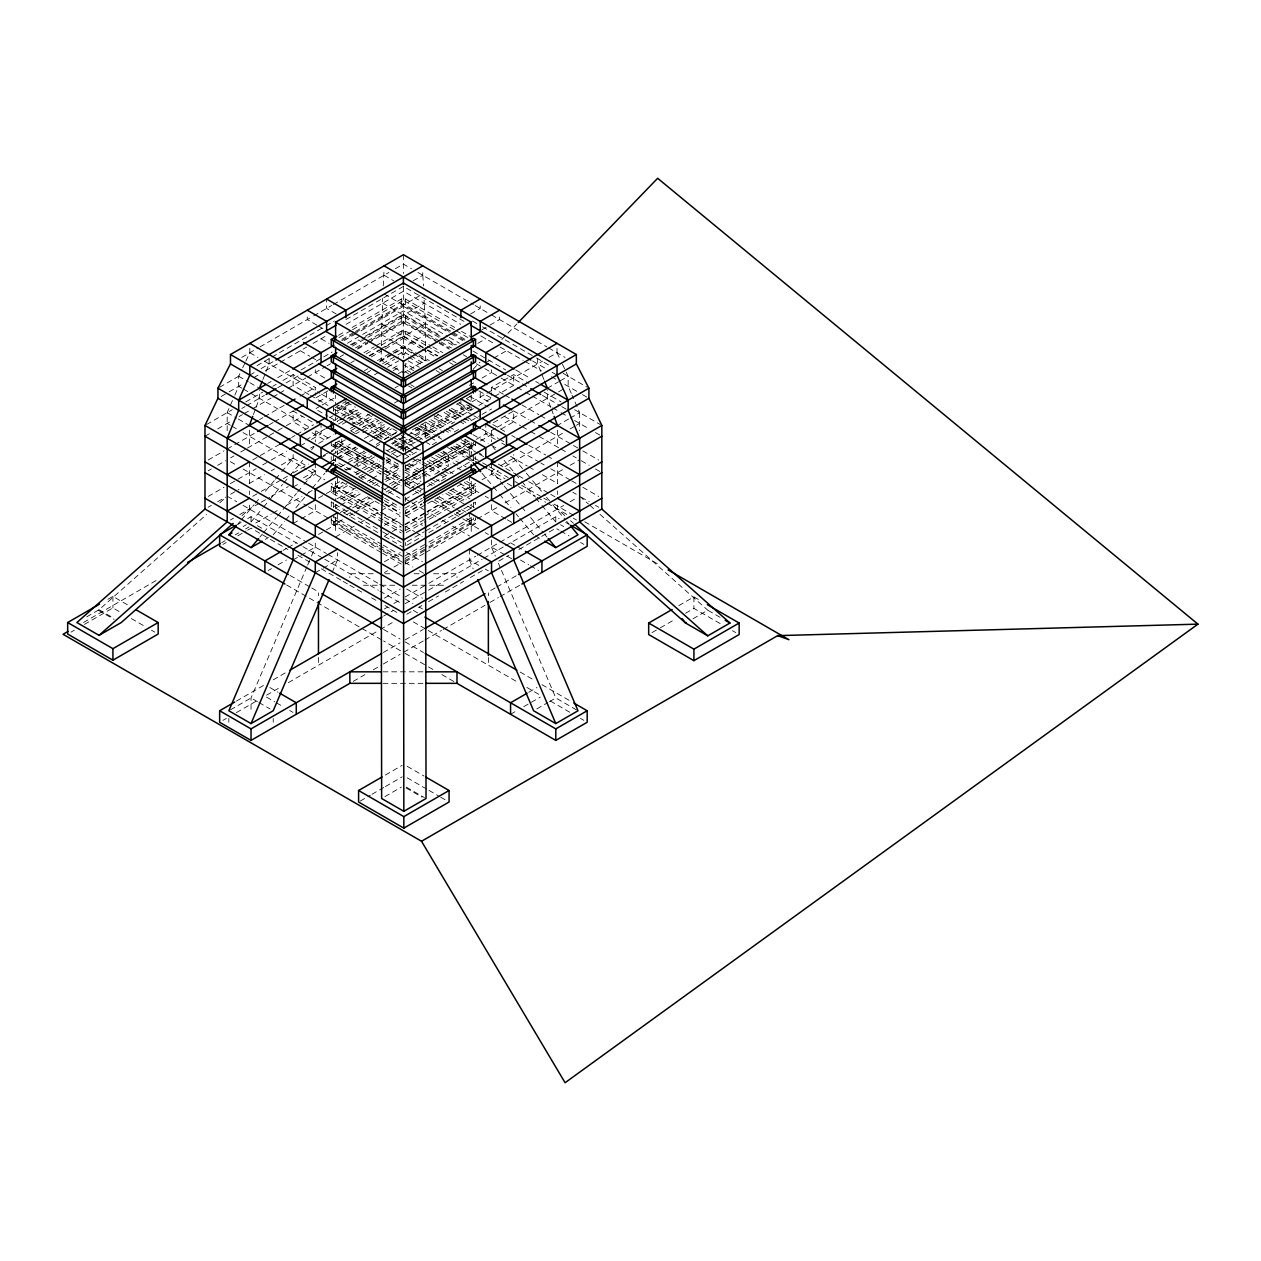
<?xml version="1.0" encoding="UTF-8"?>
<svg xmlns="http://www.w3.org/2000/svg" width="1261" height="1261" viewBox="0 0 1261 1261"><rect width="100%" height="100%" fill="white"/><g stroke="black" fill="none" stroke-linecap="round" stroke-linejoin="round"><path stroke-width="0.75" stroke-dasharray="5 3.75" d="M380.917 437.599L381.074 422.451M403.094 450.413L403.252 435.25M425.288 437.599L425.446 422.451M381.232 345.467L382.682 298.148M383.234 285.963L384.069 269.618M253.398 414.585L255.4 409.163M256.078 407.35L259.419 398.303L259.419 389.901M262.887 379.545L269.145 363.925L269.145 354.53M306.88 566.851L251.034 697.963L251.034 709.47M307.652 565.054L310.71 557.882M311.483 556.085L315.297 547.101L315.297 539.913M332.132 572.478L337.491 559.916L337.491 552.728M227.185 430.742L227.185 412.631L234.073 396.852M234.845 395.103L238.676 386.323L238.676 376.251L241.86 369.536M242.648 367.865L245.044 362.821M245.832 361.15L249.82 352.765L249.82 343.37M237.667 524.292L240.189 521.282M241.434 519.784L254.044 504.747M255.305 503.249L260.349 497.244M265.393 491.223L274.204 480.709M275.465 479.212L280.509 473.19M281.77 471.693L293.119 458.169L293.119 454.575M251.034 521.991L262.367 508.467M263.628 506.969L268.672 500.964M269.933 499.451L282.527 484.429M283.788 482.931L288.832 476.91M290.093 475.413L302.703 460.375M311.514 449.862L314.036 446.851M259.845 537.091L262.367 534.097M263.628 532.583L276.238 517.562M277.499 516.064L296.398 493.524M297.659 492.011L302.703 486.005M303.964 484.508L315.297 470.968L312.129 469.139M273.211 534.806L284.56 521.282M285.821 519.784L289.604 515.276M295.894 507.757L304.721 497.244M305.982 495.731L311.026 489.725M312.287 488.228L324.881 473.19M473.143 369.205L479.968 362.143M501.846 339.508L516.868 323.951M86.725 616.85L99.052 609.741L206.568 514.488M219.824 502.745L225.719 497.528M242.017 515.56L249.379 509.034L249.379 503.643M241.749 357.415L258.269 347.894M259.955 346.917L312.113 316.795M313.721 315.865L331.69 305.493M333.377 304.516L388.908 272.455M395.355 268.735L403.41 264.085L411.48 268.735M219.524 387.3L242.002 374.328M256.992 365.674L270.327 357.982M271.982 357.021L324.376 326.772M326.047 325.811L334.37 321.003M249.82 375.1L254.643 372.31M261.09 368.59L274.22 361.009M345.955 319.585L403.41 286.42L465.719 322.375M413.088 280.825L422.75 275.245L422.75 269.618M221.132 396.458L227.516 392.77M229.108 391.856L242.002 384.4M253.666 377.669L258.663 374.785M265.33 370.939L278.649 363.247M280.32 362.285L306.691 347.059M313.075 343.37L326.047 335.883M346.034 324.345L403.41 291.212L460.801 324.345M338.515 335.3L345.293 331.391M352.087 327.466L403.41 297.832L454.748 327.466M338.988 337.538L350.857 330.681M352.544 329.704L405.585 299.093L405.585 305.067L357.635 332.746M341.904 339.319L353.774 332.463M355.476 331.485L403.41 303.806L451.359 331.485M267.742 383.407L271.083 381.484M277.735 377.638L291.07 369.946M341.794 340.659L353.443 333.929M355.113 332.967L422.561 294.034M344.08 340.565L355.949 333.724M206.583 424.531L232.26 409.715M245.785 401.896L262.682 392.139M272.833 386.292L276.206 384.337M282.968 380.428L293.119 374.58L315.297 387.379L315.297 390.973M301.032 369.993L322.059 357.856M323.746 356.879L332.21 352.008M347.421 343.228L360.945 335.41M362.632 334.433L403.41 310.9L447.576 336.388M350.385 344.852L358.865 339.966M365.643 336.041L403.41 314.241L441.192 336.041M241.86 408.438L245.06 406.594M246.652 405.664L264.416 395.418M277.735 387.726L284.403 383.88M286.074 382.918L299.393 375.226M351.787 344.978L360.11 340.171M361.781 339.209L424.153 303.192L424.153 294.79M352.544 346.113L366.116 338.279M367.818 337.302L405.585 315.486L405.585 321.46L369.505 342.298M340.218 356.705L343.607 354.751M355.476 347.894L365.643 342.015M367.345 341.037L403.41 320.215L439.49 341.037M204.991 436.227L211.344 432.57M217.68 428.913L232.26 420.496M239.023 416.587L242.396 414.633M244.098 413.655L250.86 409.762M252.547 408.785L271.131 398.05M272.833 397.073L277.893 394.141M279.595 393.164L286.357 389.255M288.044 388.293L305.792 378.032M307.385 377.118L325.448 366.699M327.135 365.722L330.508 363.767M357.557 348.146L369.394 341.321M371.081 340.344L403.41 321.681L449.263 348.146M357.635 349.139L367.818 343.276M363.956 352.702L374.123 346.838M375.825 345.861L403.41 329.925L431.01 345.861M350.857 362.758L354.246 360.804M366.116 353.963L379.687 346.129M381.374 345.151L405.585 331.17L405.585 337.144L383.076 350.148M369.032 355.744L379.214 349.864M380.901 348.887L403.41 335.899L425.934 348.887M259.514 419.598L262.903 417.643M264.589 416.666L284.876 404.954M300.086 396.175L315.297 387.379M369.615 356.028L383.123 348.225M384.826 347.248L425.603 323.699L424.153 303.192M371.207 356.989L381.374 351.125M377.512 360.614L391.083 352.781M392.77 351.803L403.41 345.656L417.454 353.758M208.175 460.029L224.017 450.871M227.185 449.042L256.141 432.334M269.444 424.642L273.038 422.561M274.52 421.71L293.324 410.85M327.986 390.847L315.297 398.177L315.297 392.77M379.75 360.961L391.588 354.12M393.274 353.159L425.603 334.48M364.413 370.671L367.818 368.716M379.687 361.86L393.243 354.042M394.945 353.048L405.585 346.917L405.585 352.891L396.632 358.045M367.345 372.468L370.734 370.513M382.603 363.657L396.159 355.823M397.861 354.845L403.41 351.63L408.974 354.845M318.56 401.755L326.615 397.105L326.615 387.71M470.542 314.005L480.22 308.425L480.22 302.782M384.763 364.902L394.945 359.038M208.175 470.81L211.344 468.982M217.68 465.309L225.609 460.738M230.574 457.869L233.947 455.915M240.709 452.021L245.785 449.089M247.471 448.112L267.758 436.401M269.444 435.423L276.206 431.514M277.893 430.553L284.655 426.644M286.357 425.666L302.624 416.272M320.373 406.026L315.297 408.958L327.986 416.272M322.059 405.049L335.584 397.247M374.47 374.801L379.545 371.869M387.568 367.235L398.665 360.819M392.77 368.401L399.548 364.492M393.243 370.639L400.021 366.73M335.127 407.666L345.293 401.786M349.155 402.07L333.424 411.149L333.424 406.657M398.334 373.682L403.41 370.734M252.752 459.902L279.8 444.282M291.638 437.457L295.011 435.502M296.713 434.525L313.611 424.768M337.491 410.976L349.329 404.15M329.83 417.58L333.062 415.72M334.669 414.79L345.955 408.265L345.955 398.87M481.828 329.83L488.275 326.11M489.883 325.165L499.561 319.585L499.561 313.957M333.424 420.906L340.218 416.997M341.904 416.02L355.476 408.186M337.286 421.174L342.377 418.242M344.08 417.265L357.635 409.431M394.945 387.899L398.334 385.945M208.175 496.424L224.017 487.282M230.353 483.609L256.141 468.729M262.682 464.946L269.444 461.053M271.131 460.076L286.562 451.17M305.792 440.057L325.448 428.724M340.659 419.929L357.777 410.046M300.307 445.858L305.099 443.1M311.467 439.411L321.051 433.879L321.051 423.806M477.809 343.37L485.784 338.768M338.515 423.948L345.293 420.023M346.996 419.046L360.551 411.212M342.377 424.216L347.469 421.284M349.155 420.307L362.727 412.473M208.175 507.206L211.344 505.377M217.68 501.72L225.609 497.149M230.574 494.28L239.023 489.394M249.158 483.546L264.369 474.751M271.131 470.857L274.52 468.903M281.282 464.994L296.288 456.34M310.553 448.096L313.721 446.268M318.686 443.399L333.897 434.619M350.794 424.862L369.394 414.128M350.385 428.441L355.476 425.509M357.162 424.516L372.421 415.704M394.472 402.984L399.548 400.052M350.857 430.663L357.635 426.754M359.338 425.777L372.893 417.943M331.265 440.972L331.265 445.448L341.904 439.301M355.476 431.483L360.551 428.535M362.254 427.558L375.825 419.724M333.424 446.709L345.766 439.585M355.949 433.705L359.338 431.751M361.024 430.773L377.985 420.985M252.752 496.298L259.514 492.405M261.2 491.427L281.487 479.716M283.189 478.739L291.638 473.852M293.324 472.875L308.535 464.095M323.226 455.615L329.562 451.958M331.154 451.044L345.94 442.501M362.853 432.744L381.437 422.009M321.051 457.838L327.434 454.149M329.026 453.219L341.794 445.858L341.794 439.143M485.784 362.727L492.168 359.038M493.76 358.108L506.528 350.747M333.424 453.881L350.385 444.093M367.345 434.304L384.29 424.516M337.286 454.149L350.857 446.315M364.413 438.481L371.207 434.572M372.893 433.595L386.465 425.761M331.265 461.1L333.424 459.855L379.687 486.557M336.829 457.885L355.476 447.119M372.421 437.331L389.381 427.542M230.353 520.021L233.521 518.192M239.858 514.535L259.514 503.186M261.2 502.209L269.665 497.323M271.351 496.345L288.249 486.588M303.475 477.809L318.466 469.139M332.731 460.911L335.899 459.083M337.491 458.169L356.091 447.434M376.377 435.723L389.885 427.905M338.988 459.146L357.635 448.38M369.505 441.523L372.893 439.569M374.596 438.592L391.541 428.803M293.119 487.109L299.456 483.436M305.792 479.779L315.297 474.294L315.297 463.512M469.344 385.362L475.681 381.705M482.017 378.032L491.538 372.547L491.538 368.953M348.682 459.839L363.956 451.044M384.29 439.285L397.861 431.451M107.894 599.322L112.923 596.421L128.007 605.138M237.809 524.324L241.119 522.417M247.723 518.602L251.034 516.695L301.3 545.714M364.461 451.202L357.746 455.079L357.746 466.57L374.517 456.908M376.188 444.424L382.887 440.562M384.558 439.585L397.972 431.845M340.691 466.964L366.116 452.289M376.282 446.41L379.687 444.455M243.105 526.578L246.273 524.749M353.774 462.882L369.032 454.07M412.363 429.78L419.141 425.871M420.843 424.894L425.934 421.946M434.399 417.06L441.192 413.135M456.45 404.324L459.839 402.369M466.617 398.46L471.709 395.528M345.766 470.006L349.155 468.052M355.949 464.143L371.207 455.331M391.541 443.573L405.585 435.471L403.41 434.225M83.525 622.477L156.884 580.123M221.715 542.687L225.136 540.733M235.366 534.822L238.786 532.851M245.611 528.911L249.016 526.94M255.841 523L271.194 514.125M272.912 513.148L279.721 509.208M286.546 505.267L301.915 496.393M308.74 492.452L312.145 490.482M347.973 469.801L351.393 467.831M353.096 466.854L371.853 456.009M392.329 444.187L405.979 436.306M407.681 435.329L421.332 427.447M491.538 390.973L491.538 387.379L513.716 374.58L528.926 383.36M71.026 632.124L74.383 630.185M84.44 624.384L112.923 607.928L121.292 612.767M222.945 544.405L226.255 542.498M237.809 535.83L246.068 531.054M247.723 530.109L251.034 528.201L287.886 549.481M394.614 445.291L403 440.452L413.056 446.268M387.3 450.744L393.747 447.024M395.355 446.095L408.485 438.513M415.247 434.619L465.719 405.475M472.166 401.755L485.28 394.173M486.982 393.196L542.514 361.135M548.961 357.415L557.015 352.765L557.015 347.122M413.592 437.204L401.25 444.329L401.25 449.152M415.279 436.227L471.236 403.914M382.603 522.18L331.265 492.547L331.265 486.573L340.218 481.403M355.476 472.591L360.551 469.659M362.254 468.682L377.512 459.871M391.083 452.037L396.159 449.105M397.861 448.128L403.41 444.912L412.363 450.082M412.363 440.404L403.41 445.574L394.472 440.404M414.065 439.427L470.006 407.13M333.424 487.818L342.377 482.648M355.949 474.83L362.727 470.905M364.413 469.927L379.687 461.116M391.541 454.259L398.334 450.35M400.021 449.373L405.585 446.158M318.466 498.079L324.818 494.422M326.394 493.508L337.491 487.109L337.491 476.327M403.41 449.058L415.279 442.201M416.981 441.224L473.395 408.643M478.849 405.49L491.538 398.177L491.538 392.77M494.706 396.332L513.716 385.362L513.716 374.58M331.265 492.547L346.996 483.467M358.865 476.611L365.643 472.702M367.345 471.709L384.29 461.92M385.992 460.943L389.381 458.988M408.974 448.349L405.585 450.303L393.243 443.178M425.934 438.56L431.01 435.612M451.359 423.869L454.748 421.915M347.469 485.69L333.424 493.792L333.424 485.312L383.076 513.984M361.024 477.856L367.818 473.947M369.505 472.97L384.763 464.158M386.465 463.181L394.945 458.279M396.632 457.302L403.41 453.393L410.203 457.302M265.283 539.377L268.467 537.549M293.119 523.504L299.456 519.847M301.032 518.933L315.297 510.689L315.297 503.502M404.576 458.957L420.433 449.814M470.92 420.843L480.441 415.358M482.017 414.443L491.538 408.958M331.265 506.623L331.265 502.146L333.424 500.885L333.424 509.365M336.829 498.93L355.476 488.165M367.345 481.308L370.734 479.353M372.421 478.376L380.901 473.49M382.603 472.497L397.861 463.701M432.239 444.676L439.017 440.751M454.275 431.94L461.069 428.031M340.691 499.198L355.949 490.403M369.505 482.569L376.282 478.644M386.465 472.78L403.41 462.992M333.424 506.859L336.829 504.904M343.607 500.995L358.865 492.184M372.421 484.35L375.825 482.396M385.992 476.516L399.548 468.682M405.112 466.302L420.37 457.507M335.599 505.125L335.599 508.12L338.988 506.165M340.691 505.172L361.024 493.429M374.596 485.595L377.985 483.641M384.763 479.732L400.021 470.92M420.843 459.729L405.585 468.54L405.585 464.726M385.866 481.497L400.226 473.206M405.08 470.4L420.071 461.747M547.416 388.215L558.576 381.768M560.183 380.854L568.159 376.251L561.003 361.15M340.218 512.533L345.293 509.586M346.996 508.609L367.345 496.866M389.381 484.145L399.548 478.266M344.08 512.801L350.857 508.877M352.544 507.899L369.505 498.111M384.763 489.3L389.854 486.368M391.541 485.39L403.41 478.534L415.279 485.39M405.112 477.651L423.759 466.885M425.461 465.908L467.847 441.429M283.063 550.442L286.357 548.535M288.012 547.573L296.272 542.813M403 481.198L448.238 455.079L448.238 466.57L431.483 456.908M405.585 479.889L424.232 469.108M425.934 468.13L470.006 442.69M393.842 486.967L400.226 483.278M420.071 471.819L403.41 481.434L337.002 443.1M421.741 470.857L469.833 443.1M476.217 439.411L495.778 428.11M497.449 427.148L556.984 392.77M558.576 391.856L564.96 388.167M331.265 517.688L331.265 523.662L340.218 518.507M346.996 514.583L350.385 512.628M357.162 508.719L372.421 499.908M385.992 492.074L389.381 490.119M391.083 489.142L399.548 484.24M342.377 519.753L333.424 524.923L333.424 516.443L381.374 544.121M349.155 515.844L352.544 513.873M354.246 512.896L374.596 501.153M388.152 493.319L391.541 491.364M393.243 490.387L400.021 486.462M403.41 484.602L420.37 474.814M422.072 473.837L473.395 444.203M318.466 534.491L324.818 530.834M326.394 529.919L337.491 523.504L337.491 512.723M474.104 444.644L469.344 447.387L469.344 454.575M480.441 440.972L494.706 432.744M501.043 429.087L513.716 421.757L513.716 410.976L491.538 423.791L505.062 431.593M420.843 477.052L405.585 485.863L405.585 477.288L417.454 484.145M422.53 476.075L475.57 445.448L475.57 440.972M268.199 570.524L271.493 568.616M278.098 564.802L286.357 560.042M409.699 488.827L419.755 483.026M434.84 474.309L446.567 467.547M293.119 559.916L299.456 556.243M301.032 555.329L315.297 547.101M335.599 536.95L354.246 526.168M361.024 522.259L364.413 520.304M366.116 519.327L379.687 511.493L331.154 483.436M381.374 510.516L394.945 502.682M405.112 499.277L425.461 487.534M427.148 486.557L473.395 459.855M441.192 480.945L447.97 477.036M405.112 508.088L422.072 498.3M422.53 500.522L405.585 510.311L405.585 516.285L425.934 504.542M384.4 525.364L400.241 516.206M405.112 513.4L422.009 503.643M568.553 419.046L557.457 425.446L557.457 447.214M570.13 418.132L579.65 412.631L571.99 395.103M405.112 514.062L422.072 504.274M427.621 503.565L442.879 494.753M449.673 490.844L464.931 482.033M315.297 572.715L321.634 569.058M323.226 568.144L337.491 559.916M494.706 469.139L491.538 470.968L502.871 484.508M501.043 465.482L513.716 458.169L513.716 454.575M384.4 536.146L390.737 532.489M392.329 531.575L400.241 527.003M405.112 524.198L425.398 512.486M475.681 483.436L427.085 511.509L440.72 519.327M482.017 479.779L498.3 470.385M505.062 466.491L563.793 432.57M570.13 428.913L574.89 426.171M576.482 425.256L579.65 423.428M405.112 524.749L425.461 513.006M427.148 512.013L473.395 485.312L473.395 493.792L459.367 485.69M422.53 517.183L405.585 526.972L405.585 532.946L422.53 523.157M424.232 516.206L475.57 486.573L475.57 492.547L424.232 522.18M405.112 530.723L425.461 518.98M427.148 518.003L473.395 491.301M407.271 541.568L424.232 531.779M425.934 530.802L471.709 504.368M473.395 503.391L475.57 502.146L475.57 506.623M406.814 545.319L422.072 536.508M428.85 532.583L473.395 506.859M384.4 561.76L400.241 552.617M405.112 555.865L427.148 543.144M428.85 542.167L471.236 517.688L473.395 518.949L425.934 546.344M424.232 547.337L405.585 558.103L405.585 564.077L424.232 553.311M384.4 572.557L387.568 570.713M393.905 567.056L400.241 563.399M405.112 560.593L427.085 547.904M428.772 546.927L475.681 519.847M477.273 518.933L498.3 506.796M505.062 502.887L563.793 468.982M570.13 465.309L579.65 459.824M405.112 561.839L427.148 549.118M428.85 548.141L473.395 522.417M425.934 552.334L475.57 523.662L475.57 517.688M384.4 598.171L400.241 589.013M384.4 608.953L387.568 607.124M393.905 603.467L400.241 599.81M405.112 597.005L427.085 584.316M428.772 583.339L475.681 556.243M477.273 555.329L498.3 543.192M499.986 542.214L563.793 505.377M570.13 501.72L576.482 498.063M236.406 701.1L264.889 684.644M273.259 679.821L286.657 672.081M383.596 616.109L393.511 610.387M405.096 603.704L426.849 591.141M428.535 590.18L482.096 559.238M483.767 558.276L503.864 546.675M505.535 545.714L555.802 516.695L559.112 518.602M230.416 709.848L251.034 697.963L257.37 701.62M222.992 720.346L226.349 718.407M236.406 712.607L256.519 700.99M266.56 695.189L278.287 688.427M288.328 682.627L378.647 630.484M380.286 629.523L393.511 621.894M406.767 614.249L411.78 611.349M418.479 607.471L421.836 605.548M428.535 601.67L438.576 595.886M445.275 592.008L463.685 581.384M470.385 577.506L485.453 568.821M498.836 561.082L508.892 555.281M518.933 549.481L555.802 528.201L559.112 530.109M383.328 652.504L400.068 642.842M405.065 639.957L423.239 629.46M495.069 587.989L488.37 591.866L488.37 595.728M496.739 587.027L516.837 575.426M353.19 681.413L364.918 674.635M373.288 669.812L381.657 664.973M383.328 664.011L400.068 654.349M423.239 640.966L403.41 652.41L383.596 640.966M424.894 640.021L441.492 630.421M443.163 629.46L485.028 605.296M490.04 602.395L498.41 597.572M500.097 596.595L520.178 584.994M385.409 775.026L402.164 765.348M528.722 692.273L536.981 687.513M678.828 605.611L693.913 596.91L700.612 600.772M360.268 801.05L370.324 795.234M371.995 794.272L383.722 787.495M385.409 786.533L402.164 776.855M510.563 714.278L517.168 710.463M523.772 706.649L540.291 697.112M652.016 632.596L658.715 628.735M660.401 627.757L675.486 619.056M685.527 613.256L693.913 608.417L720.725 623.896M384.936 796.605L401.361 787.132M536.792 708.934L547.889 702.535M549.465 701.62L555.802 697.963L576.403 709.848M692.998 618.757L707.768 610.214L720.457 617.543M373.224 573.739L349.849 573.739L349.849 577.57M384.904 573.739L392.707 573.739M414.128 573.739L421.931 573.739M433.611 573.739L456.986 573.739L456.986 577.57M363.483 585.246L396.6 585.246M412.189 585.246L445.306 585.246M382.966 671.829L423.869 671.829M382.966 683.336L423.869 683.336M417.927 272.455L473.458 304.516M475.145 305.493L489.883 314.005M491.506 314.935L546.88 346.917M548.567 347.894L565.07 357.415M472.465 321.003L480.788 325.811M482.459 326.772L534.837 357.021M536.508 357.982L549.828 365.674M563.163 373.366L587.295 387.3M384.069 275.245L393.747 280.825M532.615 361.009L545.745 368.59M552.192 372.31L557.015 375.1M480.788 335.883L493.76 343.37M500.144 347.059L523.189 360.362M524.844 361.324L541.505 370.939M551.498 376.708L556.495 379.593M564.818 384.4L580.927 393.7M582.519 394.614L588.903 398.303M461.526 331.391L471.709 337.254M454.275 329.704L401.25 299.093L401.25 305.067L449.2 332.746M455.978 330.681L467.847 337.538M453.062 332.463L464.931 339.319M384.274 294.034L465.041 340.659M515.765 369.946L529.1 377.638M535.752 381.484L539.093 383.407M450.886 333.724L462.755 340.565M449.263 337.365L459.414 343.228M472.938 351.031L486.462 358.833M488.149 359.811L505.787 369.993M544.153 392.139L561.05 401.896M574.575 409.715L600.252 424.531M447.97 339.966L456.45 344.852M382.682 303.192L441.728 337.286M443.399 338.247L455.048 344.978M507.442 375.226L520.761 382.918M522.432 383.88L529.1 387.726M542.419 395.418L560.183 405.664M561.775 406.594L568.159 410.282M439.017 337.302L401.25 315.486L401.25 321.46L437.331 342.298M440.72 338.279L454.275 346.113M441.192 342.015L451.359 347.894M463.228 354.751L466.617 356.705M476.311 363.767L483.073 367.676M484.776 368.638L499.451 377.118M501.043 378.032L513.716 385.362M517.105 387.316L523.867 391.209M525.553 392.187L530.629 395.119M532.315 396.096L550.915 406.83M552.602 407.807L559.364 411.716M561.05 412.678L567.813 416.587M574.575 420.496L589.155 428.913M595.491 432.57L601.828 436.227M439.017 343.276L449.2 349.139M432.712 346.838L442.879 352.702M425.461 345.151L401.25 331.17L401.25 337.144L420.37 348.178M427.148 346.129L440.72 353.963M452.589 360.804L455.978 362.758M427.621 349.864L437.803 355.744M449.673 362.601L453.062 364.555M381.232 323.699L425.398 349.202M427.085 350.18L437.22 356.028M491.538 387.379L503.36 394.22M505.062 395.197L510.122 398.129M521.959 404.954L538.857 414.711M540.559 415.689L547.321 419.598M422.072 349.171L435.628 356.989M419.141 354.735L429.323 360.614M381.232 334.48L416.934 355.098M418.636 356.075L427.085 360.961M478.849 390.847L491.538 398.177M513.511 410.85L528.926 419.755M530.408 420.622L535.689 423.664M550.694 432.334L579.65 449.042M582.818 450.871L598.66 460.029M411.89 353.048L401.25 346.917L401.25 352.891L406.814 356.091M413.592 354.042L427.148 361.86M439.017 368.716L442.406 370.671M410.676 355.823L424.232 363.657M436.101 370.513L439.49 372.468M336.277 314.005L326.615 308.425L326.615 299.03M488.275 401.755L480.22 397.105L480.22 391.462M408.501 357.068L422.072 364.902M408.17 360.819L419.267 367.235M469.549 396.269L488.149 407.004M504.211 416.272L520.478 425.666M522.164 426.644L528.926 430.553M530.629 431.514L537.391 435.423M539.077 436.401L559.364 448.112M561.05 449.089L566.126 452.021M572.888 455.915L576.261 457.869M581.226 460.738L589.155 465.309M595.491 468.982L601.828 472.639M414.065 368.401L405.585 363.515L405.585 369.489L410.676 372.421M466.617 398.76L471.709 401.692M403.41 364.76L413.592 370.639M466.617 404.734L471.709 407.666M405.112 371.711L408.501 373.682M459.367 403.047L473.395 411.149M457.507 404.15L469.344 410.976M511.808 435.502L515.197 437.457M528.722 445.259L545.619 455.016M547.321 455.993L554.083 459.902M316.952 325.165L307.274 319.585L307.274 313.957M318.56 326.11L325.007 329.83M472.166 414.79L460.88 408.265L460.88 398.87M473.773 415.72L480.22 419.44M410.676 384.684L414.065 386.638M451.359 408.186L464.931 416.02M466.617 416.997L473.395 420.906M408.501 385.945L411.89 387.899M449.2 409.431L462.755 417.265M464.458 418.242L469.533 421.174M449.058 410.046L466.176 419.929M482.017 429.087L498.3 438.481M499.451 439.143L505.062 442.375M520.273 451.17L539.077 462.015M540.764 462.992L544.153 464.946M550.694 468.729L571.201 480.567M571.722 480.867L579.65 485.438M582.818 487.282L598.66 496.424M321.051 338.768L329.026 343.37M495.352 439.411L485.784 433.879L485.784 423.806M501.736 443.1L506.528 445.858M446.268 411.212L459.839 419.046M461.526 420.023L468.32 423.948M444.108 412.473L457.664 420.307M459.367 421.284L464.458 424.216M437.441 414.128L452.652 422.908M472.938 434.619L488.149 443.399M491.538 445.354L496.282 448.096M510.547 456.34L527.24 465.971M528.926 466.948L535.689 470.857M542.451 474.751L557.677 483.546M572.888 492.326L576.261 494.28M581.226 497.149L589.155 501.72M595.491 505.377L598.66 507.206M434.399 415.704L447.97 423.538M433.942 417.943L447.497 425.777M449.2 426.754L455.978 430.663M431.01 419.724L444.581 427.558M446.268 428.535L451.359 431.483M464.931 439.301L475.57 445.448M428.85 420.985L442.406 428.819M444.108 429.796L450.886 433.705M461.069 439.585L473.395 446.709L473.395 442.217M425.398 422.009L443.982 432.744M460.895 442.501L475.681 451.044M477.273 451.958L483.609 455.615M498.3 464.095L516.884 474.83M518.57 475.807L527.035 480.693M528.722 481.67L549.008 493.382M550.694 494.344L557.457 498.253M300.307 350.747L309.875 356.28M311.467 357.194L317.851 360.882M477.809 453.219L465.041 445.858L465.041 439.143M479.401 454.149L485.784 457.838M422.53 424.516L439.49 434.304M456.45 444.093L471.709 452.888M420.37 425.761L433.942 433.595M435.628 434.572L442.406 438.481M455.978 446.315L469.533 454.149M418.463 425.792L436.653 436.29M438.355 437.268L441.76 439.238M453.676 446.11L472.402 456.923M474.104 457.901L480.898 461.841M482.6 462.819L487.708 465.766M489.41 466.743L508.136 477.556M514.945 481.481L520.052 484.445M521.755 485.422L542.167 497.212M543.869 498.19L547.274 500.16M554.083 504.085L576.214 516.868M584.726 521.77L659.598 565.007M417.454 427.542L434.399 437.331M451.359 447.119L470.006 457.885M416.934 427.905L430.458 435.723M450.744 447.434L465.955 456.214M474.104 460.911L469.344 458.169L471.866 461.163M488.354 469.139L505.062 478.786M518.57 486.588L535.484 496.345M537.17 497.323L545.619 502.209M547.321 503.186L566.961 514.535M573.314 518.192L576.482 520.021M415.279 428.803L428.85 436.621M430.537 437.614L437.331 441.523M447.497 447.403L464.458 457.191M466.144 458.169L471.236 461.1M324.818 378.032L315.297 372.547L315.297 368.953M501.043 479.779L491.538 474.294L491.538 463.512M507.379 483.436L513.716 487.109M410.676 432.444L422.53 439.285M442.879 451.044L458.137 459.839M565.716 522.417L569.026 524.324M426.454 442.501L429.812 444.424M443.21 452.163L448.238 455.079M440.72 452.289L466.144 466.964M437.803 454.07L458.137 465.813M560.562 524.749L563.73 526.578M346.996 402.369L355.476 407.271M367.345 414.112L382.603 422.924M392.77 428.803L397.861 431.735M401.25 435.471L415.279 443.573M435.628 455.331L450.886 464.143M457.664 468.052L461.069 470.006M560.767 531.054L569.026 535.83M580.58 542.498L583.89 544.405M414.727 447.229L421.426 451.091M732.452 630.673L735.809 632.596M249.82 352.765L257.874 357.415M264.321 361.135L319.853 393.196M321.539 394.173L334.669 401.755M341.116 405.475L391.588 434.619M398.35 438.513L411.48 446.095M413.088 447.024L419.535 450.744M391.541 436.227L335.599 403.914L335.599 395.056M393.243 437.204L405.585 444.329L405.585 452.132L410.676 455.079M429.323 459.871L447.97 470.637M449.673 471.614L453.062 473.569M466.617 481.403L475.57 486.573M336.829 407.13L392.77 439.427M401.25 446.158L406.814 449.373M408.501 450.35L415.279 454.259M427.148 461.116L442.406 469.927M444.108 470.905L450.886 474.83M464.458 482.648L473.395 487.818M308.961 394.504L293.119 385.362L293.119 374.58M310.553 395.418L327.986 405.49M333.424 408.643L386.465 439.254M478.849 492.594L469.344 487.109L469.344 476.327M485.186 496.251L488.354 498.079M417.454 458.988L420.843 460.943M422.53 461.92L439.49 471.709M441.192 472.702L447.97 476.611M459.839 483.467L475.57 492.547M352.087 421.915L358.865 425.824M377.512 436.59L382.603 439.537M411.89 458.279L420.37 463.181M422.072 464.158L437.331 472.97M439.017 473.947L445.811 477.856M535.2 535.72L541.536 539.377M329.562 417.186L337.491 421.757M505.787 518.933L491.538 510.689L491.538 499.908M507.379 519.847L513.716 523.504M385.74 449.909L400.509 458.452M408.974 463.701L424.232 472.497M425.934 473.49L434.399 478.376M436.101 479.353L439.49 481.308M453.062 489.142L470.006 498.93M350.857 430.963L355.949 433.91M406.814 464.946L420.37 472.78M422.072 473.758L428.85 477.667M430.537 478.644L437.331 482.569M450.886 490.403L466.144 499.198M405.585 467.705L420.843 476.516M431.01 482.396L434.399 484.35M447.97 492.184L463.228 500.995M470.006 504.904L475.57 508.12M386.465 457.507L398.334 464.347M405.112 469.943L420.37 478.754M428.85 483.641L432.239 485.595M445.811 493.429L466.144 505.172M467.847 506.165L471.236 508.12L471.236 505.125M385.992 459.729L399.548 467.563M238.676 376.251L248.244 381.768M249.851 382.698L259.419 388.215M386.764 461.747L400.084 469.439M405.017 472.276L420.969 481.497M312.129 421.962L293.119 410.976L293.119 421.757L305.792 429.087M439.49 496.866L454.748 505.677M461.526 509.586L466.617 512.533M416.981 486.368L422.072 489.3M437.331 498.111L454.275 507.899M455.978 508.877L462.755 512.801M338.988 441.429L381.374 465.908M383.076 466.885L400.021 476.674M510.563 542.813L515.513 545.666M517.168 546.628L523.772 550.442M336.829 442.69L384.29 470.101M385.992 471.078L401.25 479.889M238.676 386.323L241.86 388.167M243.468 389.097L309.386 427.148M316.054 430.994L330.618 439.411M405.017 482.364L412.993 486.967M405.585 483.262L415.752 489.142M417.454 490.119L420.843 492.074M434.399 499.908L449.673 508.719M456.45 512.628L459.839 514.583M466.617 518.507L475.57 523.662M333.424 444.203L381.374 471.882M383.076 472.859L400.021 482.648M405.112 485.485L413.592 490.387M415.279 491.364L418.668 493.319M432.239 501.153L452.589 512.896M454.275 513.873L461.069 517.798M462.755 518.775L473.395 524.923L473.395 517.94M312.129 432.744L326.394 440.972M332.731 444.644L337.491 447.387L337.491 454.575M478.849 528.99L469.344 523.504L469.344 512.723M485.186 532.662L488.354 534.491M331.265 445.448L384.29 476.075M385.992 477.052L401.25 485.863M520.478 560.042L528.722 564.802M530.377 565.763L538.636 570.524M491.538 539.913L491.538 547.101L505.787 555.329M507.379 556.243L513.716 559.916M405.112 498.773L410.203 501.705M411.89 502.682L425.461 510.516M442.406 520.304L445.811 522.259M452.589 526.168L469.533 535.972M381.374 487.534L400.021 498.3M336.829 464.316L346.996 470.18M358.865 477.036L365.643 480.945M384.763 498.3L400.021 507.111M384.29 500.522L399.548 509.334M227.185 412.631L236.69 418.132M238.282 419.046L249.379 425.446L249.379 447.214M384.826 503.643L400.036 512.439M405.002 515.292L422.435 525.364M384.763 504.274L400.021 513.085M341.904 482.033L357.162 490.844M367.345 496.708L379.214 503.565M380.901 504.542L399.548 515.308M293.119 458.169L305.792 465.482M469.344 549.134L469.344 559.916L478.849 565.401M485.186 569.058L488.354 570.886M227.185 423.428L230.353 425.256M231.945 426.171L236.69 428.913M243.042 432.57L306.849 469.407M308.535 470.385L324.818 479.779M381.437 512.486L400.036 523.22M405.002 526.073L414.506 531.575M416.098 532.489L422.435 536.146M384.763 514.961L403.41 525.727M331.265 486.573L382.603 516.206M384.29 517.183L401.25 526.972M333.424 491.301L383.076 519.958M384.763 520.935L403.41 531.701M384.29 523.157L401.25 532.946M331.265 502.146L333.424 503.391M335.127 504.368L380.901 530.802M382.603 531.779L401.25 542.545M335.599 508.12L377.985 532.583M384.763 536.508L403.41 547.274M406.594 552.617L422.435 561.76M383.076 545.099L403.41 556.842M377.512 544.389L333.424 518.949L335.599 517.688L335.599 533.151M379.214 545.367L399.548 557.126M230.353 461.652L236.69 465.309M243.042 468.982L306.849 505.819M308.535 506.796L329.562 518.933M331.154 519.847L378.064 546.927M379.75 547.904L400.036 559.616M405.002 562.485L412.93 567.056M419.267 570.713L425.603 574.385M333.424 522.417L381.374 550.095M383.076 551.073L403.41 562.816M331.265 523.662L380.901 552.334M382.603 553.311L401.25 564.077M406.594 589.013L422.435 598.171M227.185 496.235L236.69 501.72M243.042 505.377L306.849 542.214M308.535 543.192L326.394 553.5M327.986 554.414L378.064 583.339M379.75 584.316L400.036 596.027M405.002 598.88L412.93 603.467M419.267 607.124L422.435 608.953M302.971 546.675L323.052 558.276M324.739 559.238L378.3 590.18M379.971 591.141L400.068 602.742M413.324 610.387L418.274 613.256M520.178 672.081L533.576 679.821M541.946 684.644L572.1 702.062M257.37 525.664L262.115 528.406M297.943 555.281L309.67 562.043M321.382 568.821L341.479 580.407M343.15 581.384L348.162 584.284M349.849 585.246L364.918 593.947M371.601 597.809L378.3 601.67M384.999 605.548L400.068 614.249M413.324 621.894L426.533 629.523M428.188 630.484L518.507 682.627M526.877 687.45L540.275 695.189M550.316 700.99L570.429 712.607M580.486 718.407L583.843 720.346M289.998 575.426L310.096 587.027M311.766 587.989L318.466 591.866L318.466 595.728M383.596 629.46L400.115 638.996M405.096 641.881L423.507 652.504M286.657 584.994L360.315 627.521M361.986 628.498L381.941 640.021M405.096 653.371L426.849 665.95M428.535 666.911L433.548 669.812M441.917 674.635L456.986 683.336M407.193 766.325L423.948 775.988M269.838 687.513L278.098 692.273M131.349 618.568L144.763 626.307M151.462 630.185L154.819 632.124M407.193 777.816L427.29 789.433M428.976 790.395L439.033 796.211M440.704 797.173L445.732 800.073M266.544 697.112L274.803 701.873M276.458 702.834L283.063 706.649M289.667 710.463L292.962 712.37M99.052 609.741L113.317 617.969M406.31 787.132L424.374 797.567M258.946 702.535L270.043 708.934M98.216 610.214L114.073 619.372M406.168 788.015L422.009 797.157M579.65 496.235L588.383 504.006M589.833 505.298L594.199 509.176M600.031 514.362L707.768 610.214M564.739 515.513L557.457 509.034L557.457 503.643M570.555 520.698L573.471 523.283M513.716 458.169L525.065 471.693M526.326 473.19L531.37 479.212M532.631 480.709L545.225 495.731M546.486 497.244L551.53 503.249M552.791 504.747L565.385 519.784M566.646 521.282L569.168 524.292M492.799 446.851L495.305 449.862M504.132 460.375L514.22 472.402M515.481 473.915L520.525 479.921M521.77 481.418L534.38 496.456M535.641 497.953L540.685 503.959M541.946 505.472L555.802 521.991M504.132 486.005L509.176 492.011M510.437 493.524L525.553 511.556M530.597 517.562L543.207 532.583M544.468 534.097L546.99 537.091M481.938 473.19L492.026 485.217M493.287 486.714L498.331 492.736M499.592 494.233L510.926 507.757M515.97 513.763L518.492 516.774M519.753 518.271L533.624 534.806M557.015 352.765L560.199 359.48M571.217 393.337L568.159 386.323L568.159 376.251M491.538 547.101L495.352 556.085M498.41 563.257L500.712 568.648M501.484 570.445L555.802 697.963M469.344 559.916L473.174 568.884M543.932 379.545L537.675 363.925L537.675 354.53M550.758 407.35L547.416 398.303L547.416 389.901M551.435 409.163L553.437 414.585M422.75 275.245L423.601 285.963M402.937 447.009L402.953 450.697M693.913 596.91L693.913 608.417M579.65 412.631L579.65 430.742M557.457 461.857L557.457 483.609M557.457 490.939L557.457 494.596M555.802 516.695L555.802 522.448M491.538 430.978L491.538 441.76M488.37 657.485L488.37 665.225M475.57 456.624L475.57 459.603M473.395 455.363L473.395 462.346M473.395 502.382L473.395 507.868M471.236 395.056L471.236 402.149M471.236 406.909L471.236 409.888M471.236 442.469L471.236 455.126M471.236 481.229L471.236 498.3M471.236 517.688L471.236 535.042M425.603 323.699L425.603 345.467M425.603 347.295L425.603 360.11L403.41 372.909L381.232 360.11L381.232 347.295M405.585 497.023L405.585 501.5M405.585 542.545L405.585 545.54M403.41 254.69L403.41 273.558M403.41 286.168L403.41 358.282M403.41 432.239L403.41 451.548M403 430.868L403 440.452M335.599 409.888L335.599 415.153M335.599 416.902L335.599 420.402M335.599 442.469L335.599 453.188M335.599 458.106L335.599 461.1M335.599 481.229L335.599 500.223M333.424 455.363L333.424 462.346M331.265 456.624L331.265 459.603M318.466 657.485L318.466 665.225M315.297 430.978L315.297 441.76M273.211 718.439L273.211 722.269M251.034 516.695L251.034 522.448M249.379 461.857L249.379 483.609M249.379 490.939L249.379 494.596M228.84 718.439L228.84 722.269M112.923 596.421L112.923 607.928"/><path stroke-width="1.5" d="M252.72 416.398L249.379 425.446L383.123 502.666M262.193 381.279L259.419 388.215L383.423 459.824M574.937 524.576L685.59 623.029L707.768 635.843L729.961 623.029L601.828 509.034L601.828 425.446L588.903 398.303L588.903 388.215L576.356 363.925L576.356 354.53L403.41 254.69L230.479 354.53L230.479 363.925L217.932 388.215L217.932 398.303L204.991 425.446L204.991 509.034L76.874 622.54L99.052 635.355L227.185 521.849L227.185 438.261L238.676 410.282L238.676 400.194L249.82 375.1L249.82 365.69L422.75 265.85M337.491 512.723L315.297 525.538L315.297 536.319L293.119 549.134L293.119 559.916L228.84 710.763L251.034 723.578L315.297 572.715L315.297 561.933L337.491 549.134M329.074 579.666L273.211 710.763L251.034 723.578M262.115 541.205L251.034 547.621L228.84 534.806L236.406 525.79M251.034 547.621L258.584 538.605M326.142 471.693L333.708 462.677M518.239 322.532L657.659 178.274L1197.95 624.148L565.086 1082.726L421.521 841.26L63.05 634.299L68.173 631.351M233.175 523.394L121.245 622.54L99.052 635.355M333.424 346.712L333.424 340.738L335.599 339.493L335.599 322.185L403.41 283.016L471.236 322.185L471.236 339.493L473.395 340.738L473.395 346.712M275.907 360.031L336.277 325.165M401.25 385.866L401.25 379.892L473.395 338.247L475.57 339.493L475.57 345.467L403.41 387.127L331.265 345.467L331.265 339.493L336.829 336.277M238.676 400.194L266.087 384.369M292.725 368.984L333.802 345.278M401.25 402.275L401.25 396.301L473.395 354.64L475.57 355.901L475.57 361.875L403.41 403.52L331.265 361.875L331.265 355.901L336.829 352.686M266.087 394.457L276.08 388.687M301.064 374.265L335.41 354.436M401.25 417.958L401.25 411.984L473.395 370.324L475.57 371.569L475.57 377.543L403.41 419.204L331.265 377.543L331.265 371.569L336.829 368.37M227.185 438.261L257.827 420.575M286.562 403.977L295.011 399.091M320.058 384.637L332.731 377.323M326.615 387.71L307.274 398.87L307.274 408.265M480.22 299.03L460.88 310.19L460.88 317.709M331.265 391.793L331.265 387.316L336.829 384.101M257.607 431.467L267.962 425.493M295.011 409.872L303.475 405.002M329.562 389.933L334.323 387.19M335.599 322.185L403.41 361.34L471.236 322.185M345.955 398.87L326.615 410.046L326.615 419.44M499.561 310.19L480.22 321.35L480.22 330.76M227.185 474.656L249.379 461.857M279.8 444.282L289.951 438.434M316.889 422.876L324.818 418.305M321.051 423.806L300.307 435.77L300.307 445.858M471.425 336.986L480.993 331.454M331.265 339.493L403.41 381.153L475.57 339.493M289.951 449.215L298.4 444.329M326.394 428.173L332.731 424.5M331.265 355.901L403.41 397.546L475.57 355.901M341.794 435.77L321.051 447.75L321.051 457.838M501.736 343.433L485.784 352.639L485.784 362.727M227.185 511.068L249.379 498.253M311.924 462.141L321.634 456.529M315.297 463.512L293.119 476.327L293.119 487.109M474.104 371.837L488.354 363.594M331.265 371.569L403.41 413.23L475.57 371.569M321.634 467.311L331.154 461.825M331.265 472.891L331.265 469.912L336.829 466.696M136.377 609.961L158.161 622.54L158.161 634.047L112.923 660.181L67.668 634.047L67.668 622.54L99.509 604.161M284.986 584.032L219.65 546.312L219.65 534.806L236.17 525.27M331.265 387.316L403.41 428.976L475.57 387.316L475.57 391.793M557.015 343.37L384.069 443.21L381.232 527.193L381.642 798.512L403.835 811.312L426.029 798.512L425.603 527.193L422.75 443.21L249.82 343.37M228.84 534.806L232.008 532.977M187.605 562.39L220.013 543.68M337.491 476.327L315.297 489.126L315.297 499.908L293.119 512.723L293.119 523.504M230.479 354.53L403.41 454.386L576.356 354.53M576.356 363.925L403.41 463.78L230.479 363.925M422.53 458.752L475.57 428.125L475.57 422.151M423.397 459.824L547.416 388.215L544.626 381.279M67.668 622.54L112.923 648.674L158.161 622.54M281.408 551.388L264.889 560.924L264.889 572.431M588.903 388.215L403.41 495.305L217.932 388.215M588.903 398.303L403.41 505.393L217.932 398.303M423.759 497.323L473.395 468.651L475.57 469.912L475.57 472.891M513.716 447.387L491.538 460.186L491.538 463.78M424.232 499.545L475.57 469.912M423.696 502.666L557.457 425.446L554.115 416.398M601.828 425.446L403.41 540.007L204.991 425.446M601.828 436.227L403.41 550.789L204.991 436.227M601.828 461.857L403.41 576.403L204.991 461.857M601.828 472.639L403.41 587.185L204.991 472.639M381.011 683.336L349.849 683.336L251.034 740.396L219.65 722.269L219.65 710.763L234.719 702.062M289.998 670.143L381.941 617.07M601.828 498.253L403.41 612.814L204.991 498.253M601.828 509.034L403.41 623.596L204.991 509.034M544.705 541.205L555.802 547.621L577.995 534.806L570.429 525.79M219.65 710.763L251.034 728.89L381.657 653.466M424.894 628.514L485.028 593.789M518.507 574.464L587.185 534.806L587.185 546.312L521.849 584.032M425.619 776.965L449.074 790.505L449.074 802.012L403.835 828.13L358.597 802.012L358.597 790.505L382.051 776.965M527.082 693.235L510.563 702.771L510.563 714.278M707.311 604.649L739.151 623.029L739.151 634.535L693.913 660.654L648.674 634.535L648.674 623.029L672.129 609.489M686.425 622.54L685.59 623.029L682.185 618.662M477.761 579.666L533.624 710.763L555.802 723.578L577.995 710.763L513.716 559.916L513.716 549.134L491.538 536.319L491.538 525.538L469.344 512.723M358.597 790.505L403.835 816.624L449.074 790.505M425.178 653.466L555.802 728.89L587.185 710.763L587.185 722.269L555.802 740.396L456.986 683.336L425.824 683.336M648.674 623.029L693.913 649.147L739.151 623.029M421.521 841.26L777.674 635.639L1197.95 624.148M381.011 671.829L349.849 671.829L349.849 683.336M425.824 671.829L456.986 671.829L456.986 683.336M777.674 635.639L788.945 639.69L668.109 569.925M384.069 265.85L557.015 365.69L557.015 375.1L568.159 400.194L568.159 410.282L579.65 438.261L579.65 521.849L707.768 635.843M470.542 325.165L530.913 360.031M473.017 345.278L514.094 368.984M540.748 384.369L568.159 400.194M471.425 354.436L505.771 374.265M530.755 388.687L540.748 394.457M474.104 377.323L486.778 384.637M511.808 399.091L520.273 403.977M549.008 420.575L579.65 438.261M326.615 299.03L345.955 310.19L345.955 317.709M480.22 387.71L499.561 398.87L499.561 408.265M475.57 387.316L473.395 386.071L401.25 427.715L401.25 432.208M474.104 388.104L477.273 389.933M503.36 405.002L511.808 409.872M538.857 425.493L549.008 431.357M307.274 310.19L326.615 321.35L326.615 330.76M460.88 398.87L480.22 410.046L480.22 419.44M482.017 418.305L489.946 422.876M516.884 438.434L527.035 444.282M557.457 461.857L579.65 474.656M325.827 331.454L335.41 336.986M485.784 423.806L506.528 435.77L506.528 445.858M333.424 338.247L405.585 379.892L405.585 385.866M474.104 424.5L480.441 428.173M508.435 444.329L517.105 449.342M333.424 354.64L405.585 396.301L405.585 402.275M303.491 342.503L321.051 352.639L321.051 362.727M465.041 435.77L485.784 447.75L485.784 457.838M486.778 457.444L494.911 462.141M557.457 498.253L579.65 511.068M333.424 370.324L405.585 411.984L405.585 417.958M318.466 363.594L332.731 371.837M491.538 463.512L513.716 476.327L513.716 487.109M475.681 461.825L486.778 468.225M333.424 386.071L405.585 427.715L405.585 432.208M570.666 525.27L587.185 534.806M725.201 620.286L729.961 623.029M469.344 476.327L491.538 489.126L491.538 499.908L513.716 512.723L513.716 523.504M384.29 458.752L331.265 428.125L331.265 422.151M525.427 551.388L541.946 560.924L541.946 572.431M333.424 468.651L383.076 497.323M293.119 447.387L315.297 460.186L315.297 463.78M469.344 549.134L491.538 561.933L491.538 572.715L555.802 723.578M331.265 469.912L382.603 499.545M424.894 617.07L516.837 670.143M573.787 703.023L587.185 710.763M219.65 534.806L288.328 574.464M321.807 593.789L381.941 628.514M279.753 693.235L296.272 702.771L296.272 714.278M548.251 538.605L555.802 547.621M473.127 462.677L480.693 471.693M403.835 811.312L403.41 454.386M693.913 649.147L693.913 660.654M555.802 728.89L555.802 740.396M488.37 601.529L488.37 655.562M473.395 363.121L473.395 357.147L471.236 355.901L471.236 345.467M473.395 378.804L473.395 372.83L471.236 371.569L471.236 361.875M473.395 393.054L473.395 388.561L471.236 387.316L471.236 379.498M473.395 423.412L473.395 429.386M473.395 474.152L473.395 471.157L471.236 469.912L471.236 464.615M471.236 430.017L471.236 433.8M403.835 816.624L403.835 828.13M403.41 277.01L403.41 284.529M403.41 361.34L403.41 378.647M403.41 381.153L403.41 395.056M403.41 397.546L403.41 410.723M403.41 413.23L403.41 426.47M403.41 428.976L403.41 431.956M335.599 347.201L335.599 355.901L333.424 357.147L333.424 363.121M335.599 363.814L335.599 371.569L333.424 372.83L333.424 378.804M335.599 379.498L335.599 387.316L333.424 388.561L333.424 393.054M335.599 430.017L335.599 433.8M335.599 464.615L335.599 469.912L333.424 471.157L333.424 474.152M333.424 423.412L333.424 429.386M318.466 601.529L318.466 653.718M251.034 728.89L251.034 740.396M112.923 648.674L112.923 660.181"/></g></svg>
